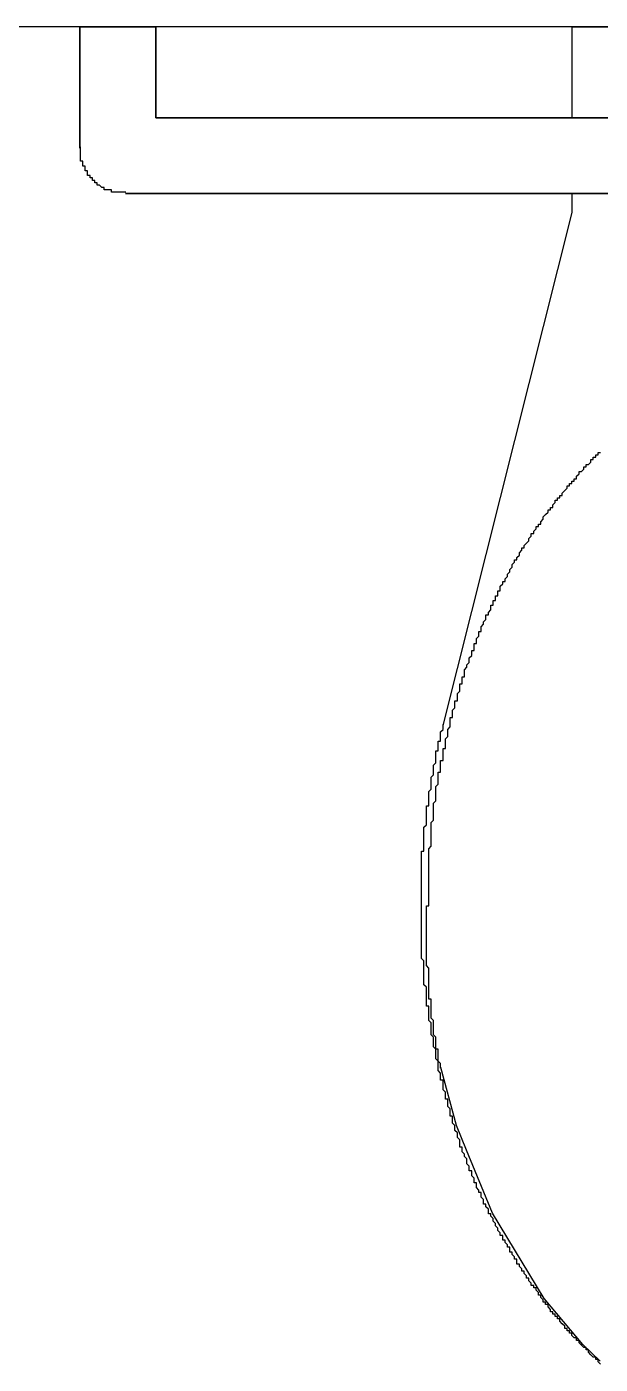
# Model space of a CAD drawing. Header units: inches. Extents: x -233729 to 737493, y -275239 to 196021.
# Drawn here: x 356294 to 356534, y -221901 to -221340 of the extents above; entities that cross this region are included whole.
import ezdxf

# ---------------------------------------------------------------- set-up
doc = ezdxf.new("R2010")
doc.units = ezdxf.units.IN
doc.header["$MEASUREMENT"] = 0
doc.layers.add('_FL_FAC_OFFICES', color=252, linetype='Continuous')
doc.layers.add('_FL_FAC_WALLS', color=252, linetype='Continuous')

# ---------------------------------------------------------------- blocks, each defined once
blk = doc.blocks.new('FL_Building')
at = {"layer": '_FL_FAC_OFFICES', "color": 0}
for p, q in [((2248654.75, -305619.77), (2243079.45, -305619.77)), ((2243422.35, -305619.77), (2243650.95, -305619.77)), ((2243422.35, -305657.87), (2243422.35, -305619.77)), ((2243422.35, -305697.56), (2243422.35, -305689.62)), ((2243368.22, -305912.5), (2243422.35, -305697.56)), ((2243368.22, -305912.5), (2243368.22, -305912.5)), ((2243373.83, -306080.12), (2243367.2, -306055.81)), ((2243378.08, -306090.37), (2243373.83, -306080.12)), ((2243388.98, -306116.87), (2243378.08, -306090.37)), ((2243410.6, -306152.54), (2243388.98, -306116.87)), ((2243426.84, -306171.91), (2243410.6, -306152.54)), ((2243433.99, -306178.85), (2243426.84, -306171.91))]:
    blk.add_line(p, q, dxfattribs=at)
for points in [[(2243235.18, -305689.12, 0), (2243235.18, -305689.12, 0), (2243234.18, -305689.12, 0), (2243234.18, -305689.12, 0), (2243234.18, -305689.12, 0), (2243234.18, -305689.12, 0), (2243233.18, -305689.12, 0), (2243233.18, -305689.12, 0), (2243233.18, -305689.12, 0), (2243233.18, -305689.12, 0), (2243233.18, -305689.12, 0), (2243232.18, -305689.12, 0), (2243232.18, -305689.12, 0), (2243232.18, -305689.12, 0), (2243232.18, -305689.12, 0), (2243231.18, -305689.12, 0), (2243231.18, -305689.12, 0), (2243231.18, -305689.12, 0), (2243231.18, -305689.12, 0), (2243230.18, -305689.12, 0), (2243230.18, -305689.12, 0), (2243230.18, -305689.12, 0), (2243230.18, -305689.12, 0), (2243230.18, -305689.12, 0), (2243229.18, -305689.12, 0), (2243229.18, -305689.12, 0), (2243229.18, -305689.12, 0), (2243229.18, -305688.12, 0), (2243228.18, -305688.12, 0), (2243228.18, -305688.12, 0), (2243228.18, -305688.12, 0), (2243228.18, -305688.12, 0), (2243228.18, -305688.12, 0), (2243227.18, -305688.12, 0), (2243227.18, -305688.12, 0), (2243227.18, -305688.12, 0), (2243227.18, -305688.12, 0), (2243226.18, -305688.12, 0), (2243226.18, -305687.12, 0), (2243226.18, -305687.12, 0), (2243226.18, -305687.12, 0), (2243226.18, -305687.12, 0), (2243225.18, -305687.12, 0), (2243225.18, -305687.12, 0), (2243225.18, -305687.12, 0), (2243225.18, -305687.12, 0), (2243225.18, -305687.12, 0), (2243224.18, -305686.12, 0), (2243224.18, -305686.12, 0), (2243224.18, -305686.12, 0), (2243224.18, -305686.12, 0), (2243224.18, -305686.12, 0), (2243223.18, -305686.12, 0), (2243223.18, -305686.12, 0), (2243223.18, -305685.12, 0), (2243223.18, -305685.12, 0), (2243223.18, -305685.12, 0), (2243223.18, -305685.12, 0), (2243222.18, -305685.12, 0), (2243222.18, -305685.12, 0), (2243222.18, -305685.12, 0), (2243222.18, -305684.12, 0), (2243222.18, -305684.12, 0), (2243222.18, -305684.12, 0), (2243221.18, -305684.12, 0), (2243221.18, -305684.12, 0), (2243221.18, -305684.12, 0), (2243221.18, -305683.12, 0), (2243221.18, -305683.12, 0), (2243221.18, -305683.12, 0), (2243220.18, -305683.12, 0), (2243220.18, -305683.12, 0), (2243220.18, -305683.12, 0), (2243220.18, -305682.12, 0), (2243220.18, -305682.12, 0), (2243220.18, -305682.12, 0), (2243220.18, -305682.12, 0), (2243219.18, -305682.12, 0), (2243219.18, -305681.12, 0), (2243219.18, -305681.12, 0), (2243219.18, -305681.12, 0), (2243219.18, -305681.12, 0), (2243219.18, -305681.12, 0), (2243219.18, -305680.12, 0), (2243219.18, -305680.12, 0), (2243218.18, -305680.12, 0), (2243218.18, -305680.12, 0), (2243218.18, -305680.12, 0), (2243218.18, -305679.12, 0), (2243218.18, -305679.12, 0), (2243218.18, -305679.12, 0), (2243218.18, -305679.12, 0), (2243218.18, -305679.12, 0), (2243218.18, -305678.12, 0), (2243217.18, -305678.12, 0), (2243217.18, -305678.12, 0), (2243217.18, -305678.12, 0), (2243217.18, -305678.12, 0), (2243217.18, -305677.12, 0), (2243217.18, -305677.12, 0), (2243217.18, -305677.12, 0), (2243217.18, -305677.12, 0), (2243217.18, -305676.12, 0), (2243217.18, -305676.12, 0), (2243217.18, -305676.12, 0), (2243217.18, -305676.12, 0), (2243216.18, -305676.12, 0), (2243216.18, -305675.12, 0), (2243216.18, -305675.12, 0), (2243216.18, -305675.12, 0), (2243216.18, -305675.12, 0), (2243216.18, -305674.12, 0), (2243216.18, -305674.12, 0), (2243216.18, -305674.12, 0), (2243216.18, -305674.12, 0), (2243216.18, -305673.12, 0), (2243216.18, -305673.12, 0), (2243216.18, -305673.12, 0), (2243216.18, -305673.12, 0), (2243216.18, -305673.12, 0), (2243216.18, -305672.12, 0), (2243216.18, -305672.12, 0), (2243216.18, -305672.12, 0), (2243216.18, -305672.12, 0), (2243216.18, -305671.12, 0), (2243216.18, -305671.12, 0), (2243216.18, -305671.12, 0), (2243216.18, -305671.12, 0), (2243216.18, -305670.12, 0)], [(2243413.18, -305822.12, 0), (2243413.18, -305822.12, 0), (2243413.18, -305821.12, 0), (2243413.18, -305821.12, 0), (2243414.18, -305821.12, 0), (2243414.18, -305820.12, 0), (2243414.18, -305820.12, 0), (2243414.18, -305820.12, 0), (2243415.18, -305819.12, 0), (2243415.18, -305819.12, 0), (2243415.18, -305819.12, 0), (2243415.18, -305818.12, 0), (2243416.18, -305818.12, 0), (2243416.18, -305818.12, 0), (2243416.18, -305817.12, 0), (2243416.18, -305817.12, 0), (2243417.18, -305817.12, 0), (2243417.18, -305817.12, 0), (2243417.18, -305816.12, 0), (2243417.18, -305816.12, 0), (2243418.18, -305816.12, 0), (2243418.18, -305815.12, 0), (2243418.18, -305815.12, 0), (2243418.18, -305815.12, 0), (2243419.18, -305814.12, 0), (2243419.18, -305814.12, 0), (2243419.18, -305814.12, 0), (2243419.18, -305814.12, 0), (2243420.18, -305813.12, 0), (2243420.18, -305813.12, 0), (2243420.18, -305813.12, 0), (2243420.18, -305812.12, 0), (2243421.18, -305812.12, 0), (2243421.18, -305812.12, 0), (2243421.18, -305811.12, 0), (2243421.18, -305811.12, 0), (2243422.18, -305811.12, 0), (2243422.18, -305811.12, 0), (2243422.18, -305810.12, 0), (2243422.18, -305810.12, 0), (2243423.18, -305810.12, 0), (2243423.18, -305809.12, 0), (2243423.18, -305809.12, 0), (2243423.18, -305809.12, 0), (2243424.18, -305809.12, 0), (2243424.18, -305808.12, 0), (2243424.18, -305808.12, 0), (2243424.18, -305808.12, 0), (2243425.18, -305807.12, 0), (2243425.18, -305807.12, 0), (2243425.18, -305807.12, 0), (2243425.18, -305806.12, 0), (2243426.18, -305806.12, 0), (2243426.18, -305806.12, 0), (2243426.18, -305806.12, 0), (2243427.18, -305805.12, 0), (2243427.18, -305805.12, 0), (2243427.18, -305805.12, 0), (2243427.18, -305804.12, 0), (2243428.18, -305804.12, 0), (2243428.18, -305804.12, 0), (2243428.18, -305804.12, 0), (2243428.18, -305803.12, 0), (2243429.18, -305803.12, 0), (2243429.18, -305803.12, 0), (2243429.18, -305803.12, 0), (2243430.18, -305802.12, 0), (2243430.18, -305802.12, 0), (2243430.18, -305802.12, 0), (2243430.18, -305801.12, 0), (2243431.18, -305801.12, 0), (2243431.18, -305801.12, 0), (2243431.18, -305801.12, 0), (2243431.18, -305800.12, 0), (2243432.18, -305800.12, 0), (2243432.18, -305800.12, 0), (2243432.18, -305799.12, 0), (2243433.18, -305799.12, 0), (2243433.18, -305799.12, 0), (2243433.18, -305799.12, 0), (2243433.18, -305798.12, 0), (2243434.18, -305798.12, 0)], [(2243375.18, -305895.12, 0), (2243376.18, -305895.12, 0), (2243376.18, -305894.12, 0), (2243376.18, -305893.12, 0), (2243376.18, -305893.12, 0), (2243376.18, -305892.12, 0), (2243377.18, -305892.12, 0), (2243377.18, -305891.12, 0), (2243377.18, -305890.12, 0), (2243377.18, -305890.12, 0), (2243377.18, -305889.12, 0), (2243378.18, -305888.12, 0), (2243378.18, -305888.12, 0), (2243378.18, -305887.12, 0), (2243378.18, -305887.12, 0), (2243379.18, -305886.12, 0), (2243379.18, -305885.12, 0), (2243379.18, -305885.12, 0), (2243379.18, -305884.12, 0), (2243379.18, -305884.12, 0), (2243380.18, -305883.12, 0), (2243380.18, -305882.12, 0), (2243380.18, -305882.12, 0), (2243380.18, -305881.12, 0), (2243381.18, -305881.12, 0), (2243381.18, -305880.12, 0), (2243381.18, -305879.12, 0), (2243381.18, -305879.12, 0), (2243381.18, -305878.12, 0), (2243382.18, -305878.12, 0), (2243382.18, -305877.12, 0), (2243382.18, -305876.12, 0), (2243382.18, -305876.12, 0), (2243383.18, -305875.12, 0), (2243383.18, -305875.12, 0), (2243383.18, -305874.12, 0), (2243383.18, -305873.12, 0), (2243384.18, -305873.12, 0), (2243384.18, -305872.12, 0), (2243384.18, -305872.12, 0), (2243384.18, -305871.12, 0), (2243385.18, -305870.12, 0), (2243385.18, -305870.12, 0), (2243385.18, -305869.12, 0), (2243385.18, -305869.12, 0), (2243386.18, -305868.12, 0), (2243386.18, -305867.12, 0), (2243386.18, -305867.12, 0), (2243386.18, -305866.12, 0), (2243387.18, -305866.12, 0), (2243387.18, -305865.12, 0), (2243387.18, -305865.12, 0), (2243388.18, -305864.12, 0), (2243388.18, -305863.12, 0), (2243388.18, -305863.12, 0), (2243388.18, -305862.12, 0), (2243389.18, -305862.12, 0), (2243389.18, -305861.12, 0), (2243389.18, -305860.12, 0), (2243390.18, -305860.12, 0), (2243390.18, -305859.12, 0), (2243390.18, -305859.12, 0), (2243390.18, -305858.12, 0), (2243391.18, -305858.12, 0), (2243391.18, -305857.12, 0), (2243391.18, -305856.12, 0), (2243392.18, -305856.12, 0), (2243392.18, -305855.12, 0), (2243392.18, -305855.12, 0), (2243392.18, -305854.12, 0), (2243393.18, -305853.12, 0), (2243393.18, -305853.12, 0), (2243393.18, -305852.12, 0), (2243394.18, -305852.12, 0), (2243394.18, -305851.12, 0), (2243394.18, -305851.12, 0), (2243395.18, -305850.12, 0), (2243395.18, -305850.12, 0), (2243395.18, -305849.12, 0), (2243396.18, -305848.12, 0), (2243396.18, -305848.12, 0), (2243396.18, -305847.12, 0), (2243396.18, -305847.12, 0), (2243397.18, -305846.12, 0), (2243397.18, -305846.12, 0), (2243397.18, -305845.12, 0), (2243398.18, -305844.12, 0), (2243398.18, -305844.12, 0), (2243398.18, -305843.12, 0), (2243399.18, -305843.12, 0), (2243399.18, -305842.12, 0), (2243399.18, -305842.12, 0), (2243400.18, -305841.12, 0), (2243400.18, -305841.12, 0), (2243400.18, -305840.12, 0), (2243401.18, -305839.12, 0), (2243401.18, -305839.12, 0), (2243401.18, -305838.12, 0), (2243402.18, -305838.12, 0), (2243402.18, -305837.12, 0), (2243402.18, -305837.12, 0), (2243403.18, -305836.12, 0), (2243403.18, -305836.12, 0), (2243404.18, -305835.12, 0), (2243404.18, -305835.12, 0), (2243404.18, -305834.12, 0), (2243405.18, -305833.12, 0), (2243405.18, -305833.12, 0), (2243405.18, -305832.12, 0), (2243406.18, -305832.12, 0), (2243406.18, -305831.12, 0), (2243406.18, -305831.12, 0), (2243407.18, -305830.12, 0), (2243407.18, -305830.12, 0), (2243407.18, -305829.12, 0), (2243408.18, -305829.12, 0), (2243408.18, -305828.12, 0), (2243409.18, -305828.12, 0), (2243409.18, -305827.12, 0), (2243409.18, -305827.12, 0), (2243410.18, -305826.12, 0), (2243410.18, -305825.12, 0), (2243410.18, -305825.12, 0), (2243411.18, -305824.12, 0), (2243411.18, -305824.12, 0), (2243412.18, -305823.12, 0), (2243412.18, -305823.12, 0), (2243412.18, -305822.12, 0), (2243413.18, -305822.12, 0)], [(2243362.18, -305988.12, 0), (2243362.18, -305987.12, 0), (2243362.18, -305986.12, 0), (2243362.18, -305986.12, 0), (2243362.18, -305985.12, 0), (2243362.18, -305984.12, 0), (2243362.18, -305984.12, 0), (2243362.18, -305983.12, 0), (2243362.18, -305982.12, 0), (2243362.18, -305981.12, 0), (2243362.18, -305981.12, 0), (2243362.18, -305980.12, 0), (2243362.18, -305979.12, 0), (2243362.18, -305978.12, 0), (2243362.18, -305978.12, 0), (2243362.18, -305977.12, 0), (2243362.18, -305976.12, 0), (2243362.18, -305975.12, 0), (2243362.18, -305975.12, 0), (2243362.18, -305974.12, 0), (2243362.18, -305973.12, 0), (2243362.18, -305973.12, 0), (2243362.18, -305972.12, 0), (2243362.18, -305971.12, 0), (2243362.18, -305970.12, 0), (2243362.18, -305970.12, 0), (2243362.18, -305969.12, 0), (2243362.18, -305968.12, 0), (2243362.18, -305967.12, 0), (2243362.18, -305967.12, 0), (2243362.18, -305966.12, 0), (2243362.18, -305965.12, 0), (2243362.18, -305964.12, 0), (2243362.18, -305964.12, 0), (2243363.18, -305963.12, 0), (2243363.18, -305962.12, 0), (2243363.18, -305962.12, 0), (2243363.18, -305961.12, 0), (2243363.18, -305960.12, 0), (2243363.18, -305959.12, 0), (2243363.18, -305959.12, 0), (2243363.18, -305958.12, 0), (2243363.18, -305957.12, 0), (2243363.18, -305956.12, 0), (2243363.18, -305956.12, 0), (2243363.18, -305955.12, 0), (2243363.18, -305954.12, 0), (2243363.18, -305953.12, 0), (2243363.18, -305953.12, 0), (2243364.18, -305952.12, 0), (2243364.18, -305951.12, 0), (2243364.18, -305951.12, 0), (2243364.18, -305950.12, 0), (2243364.18, -305949.12, 0), (2243364.18, -305948.12, 0), (2243364.18, -305948.12, 0), (2243364.18, -305947.12, 0), (2243364.18, -305946.12, 0), (2243364.18, -305945.12, 0), (2243364.18, -305945.12, 0), (2243365.18, -305944.12, 0), (2243365.18, -305943.12, 0), (2243365.18, -305943.12, 0), (2243365.18, -305942.12, 0), (2243365.18, -305941.12, 0), (2243365.18, -305940.12, 0), (2243365.18, -305940.12, 0), (2243365.18, -305939.12, 0), (2243365.18, -305938.12, 0), (2243366.18, -305937.12, 0), (2243366.18, -305937.12, 0), (2243366.18, -305936.12, 0), (2243366.18, -305935.12, 0), (2243366.18, -305935.12, 0), (2243366.18, -305934.12, 0), (2243366.18, -305933.12, 0), (2243366.18, -305932.12, 0), (2243367.18, -305932.12, 0), (2243367.18, -305931.12, 0), (2243367.18, -305930.12, 0), (2243367.18, -305929.12, 0), (2243367.18, -305929.12, 0), (2243367.18, -305928.12, 0), (2243367.18, -305927.12, 0), (2243368.18, -305927.12, 0), (2243368.18, -305926.12, 0), (2243368.18, -305925.12, 0), (2243368.18, -305924.12, 0), (2243368.18, -305924.12, 0), (2243368.18, -305923.12, 0), (2243368.18, -305922.12, 0), (2243369.18, -305922.12, 0), (2243369.18, -305921.12, 0), (2243369.18, -305920.12, 0), (2243369.18, -305919.12, 0), (2243369.18, -305919.12, 0), (2243369.18, -305918.12, 0), (2243370.18, -305917.12, 0), (2243370.18, -305917.12, 0), (2243370.18, -305916.12, 0), (2243370.18, -305915.12, 0), (2243370.18, -305914.12, 0), (2243370.18, -305914.12, 0), (2243371.18, -305913.12, 0), (2243371.18, -305912.12, 0), (2243371.18, -305912.12, 0), (2243371.18, -305911.12, 0), (2243371.18, -305910.12, 0), (2243371.18, -305909.12, 0), (2243372.18, -305909.12, 0), (2243372.18, -305908.12, 0), (2243372.18, -305907.12, 0), (2243372.18, -305907.12, 0), (2243372.18, -305906.12, 0), (2243373.18, -305905.12, 0), (2243373.18, -305904.12, 0), (2243373.18, -305904.12, 0), (2243373.18, -305903.12, 0), (2243373.18, -305902.12, 0), (2243374.18, -305902.12, 0), (2243374.18, -305901.12, 0), (2243374.18, -305900.12, 0), (2243374.18, -305899.12, 0), (2243374.18, -305899.12, 0), (2243375.18, -305898.12, 0), (2243375.18, -305897.12, 0), (2243375.18, -305897.12, 0), (2243375.18, -305896.12, 0), (2243375.18, -305895.12, 0)], [(2243359.18, -305988.12, 0), (2243359.18, -305987.12, 0), (2243359.18, -305987.12, 0), (2243359.18, -305986.12, 0), (2243359.18, -305986.12, 0), (2243359.18, -305985.12, 0), (2243359.18, -305984.12, 0), (2243359.18, -305984.12, 0), (2243359.18, -305983.12, 0), (2243359.18, -305983.12, 0), (2243359.18, -305982.12, 0), (2243359.18, -305981.12, 0), (2243359.18, -305981.12, 0), (2243359.18, -305980.12, 0), (2243359.18, -305980.12, 0), (2243359.18, -305979.12, 0), (2243359.18, -305978.12, 0), (2243359.18, -305978.12, 0), (2243359.18, -305977.12, 0), (2243359.18, -305977.12, 0), (2243359.18, -305976.12, 0), (2243359.18, -305975.12, 0), (2243359.18, -305975.12, 0), (2243359.18, -305974.12, 0), (2243359.18, -305974.12, 0), (2243359.18, -305973.12, 0), (2243359.18, -305972.12, 0), (2243359.18, -305972.12, 0), (2243359.18, -305971.12, 0), (2243359.18, -305971.12, 0), (2243359.18, -305970.12, 0), (2243359.18, -305969.12, 0), (2243359.18, -305969.12, 0), (2243359.18, -305968.12, 0), (2243359.18, -305968.12, 0), (2243359.18, -305967.12, 0), (2243359.18, -305966.12, 0), (2243359.18, -305966.12, 0), (2243359.18, -305965.12, 0), (2243360.18, -305965.12, 0), (2243360.18, -305964.12, 0), (2243360.18, -305964.12, 0), (2243360.18, -305963.12, 0), (2243360.18, -305962.12, 0), (2243360.18, -305962.12, 0), (2243360.18, -305961.12, 0), (2243360.18, -305961.12, 0), (2243360.18, -305960.12, 0), (2243360.18, -305959.12, 0), (2243360.18, -305959.12, 0), (2243360.18, -305958.12, 0), (2243360.18, -305958.12, 0), (2243360.18, -305957.12, 0), (2243360.18, -305956.12, 0), (2243360.18, -305956.12, 0), (2243360.18, -305955.12, 0), (2243360.18, -305955.12, 0), (2243361.18, -305954.12, 0), (2243361.18, -305953.12, 0), (2243361.18, -305953.12, 0), (2243361.18, -305952.12, 0), (2243361.18, -305952.12, 0), (2243361.18, -305951.12, 0), (2243361.18, -305950.12, 0), (2243361.18, -305950.12, 0), (2243361.18, -305949.12, 0), (2243361.18, -305949.12, 0), (2243361.18, -305948.12, 0), (2243361.18, -305948.12, 0), (2243361.18, -305947.12, 0), (2243361.18, -305946.12, 0), (2243362.18, -305946.12, 0), (2243362.18, -305945.12, 0), (2243362.18, -305945.12, 0), (2243362.18, -305944.12, 0), (2243362.18, -305943.12, 0), (2243362.18, -305943.12, 0), (2243362.18, -305942.12, 0), (2243362.18, -305942.12, 0), (2243362.18, -305941.12, 0), (2243362.18, -305940.12, 0), (2243362.18, -305940.12, 0), (2243363.18, -305939.12, 0), (2243363.18, -305939.12, 0), (2243363.18, -305938.12, 0), (2243363.18, -305937.12, 0), (2243363.18, -305937.12, 0), (2243363.18, -305936.12, 0), (2243363.18, -305936.12, 0), (2243363.18, -305935.12, 0), (2243363.18, -305935.12, 0), (2243363.18, -305934.12, 0), (2243364.18, -305933.12, 0), (2243364.18, -305933.12, 0), (2243364.18, -305932.12, 0), (2243364.18, -305932.12, 0), (2243364.18, -305931.12, 0), (2243364.18, -305930.12, 0), (2243364.18, -305930.12, 0), (2243364.18, -305929.12, 0), (2243364.18, -305929.12, 0), (2243365.18, -305928.12, 0), (2243365.18, -305928.12, 0), (2243365.18, -305927.12, 0), (2243365.18, -305926.12, 0), (2243365.18, -305926.12, 0), (2243365.18, -305925.12, 0), (2243365.18, -305925.12, 0), (2243365.18, -305924.12, 0), (2243365.18, -305923.12, 0), (2243366.18, -305923.12, 0), (2243366.18, -305922.12, 0), (2243366.18, -305922.12, 0), (2243366.18, -305921.12, 0), (2243366.18, -305920.12, 0), (2243366.18, -305920.12, 0), (2243366.18, -305919.12, 0), (2243367.18, -305919.12, 0), (2243367.18, -305918.12, 0), (2243367.18, -305918.12, 0), (2243367.18, -305917.12, 0), (2243367.18, -305916.12, 0), (2243367.18, -305916.12, 0), (2243367.18, -305915.12, 0), (2243367.18, -305915.12, 0), (2243368.18, -305914.12, 0), (2243368.18, -305914.12, 0), (2243368.18, -305913.12, 0), (2243368.18, -305912.12, 0)], [(2243373.18, -306081.12, 0), (2243373.18, -306080.12, 0), (2243372.18, -306079.12, 0), (2243372.18, -306078.12, 0), (2243372.18, -306078.12, 0), (2243372.18, -306077.12, 0), (2243372.18, -306076.12, 0), (2243371.18, -306076.12, 0), (2243371.18, -306075.12, 0), (2243371.18, -306074.12, 0), (2243371.18, -306073.12, 0), (2243371.18, -306073.12, 0), (2243370.18, -306072.12, 0), (2243370.18, -306071.12, 0), (2243370.18, -306071.12, 0), (2243370.18, -306070.12, 0), (2243370.18, -306069.12, 0), (2243369.18, -306069.12, 0), (2243369.18, -306068.12, 0), (2243369.18, -306067.12, 0), (2243369.18, -306066.12, 0), (2243369.18, -306066.12, 0), (2243368.18, -306065.12, 0), (2243368.18, -306064.12, 0), (2243368.18, -306064.12, 0), (2243368.18, -306063.12, 0), (2243368.18, -306062.12, 0), (2243368.18, -306061.12, 0), (2243367.18, -306061.12, 0), (2243367.18, -306060.12, 0), (2243367.18, -306059.12, 0), (2243367.18, -306059.12, 0), (2243367.18, -306058.12, 0), (2243366.18, -306057.12, 0), (2243366.18, -306056.12, 0), (2243366.18, -306056.12, 0), (2243366.18, -306055.12, 0), (2243366.18, -306054.12, 0), (2243366.18, -306054.12, 0), (2243366.18, -306053.12, 0), (2243365.18, -306052.12, 0), (2243365.18, -306051.12, 0), (2243365.18, -306051.12, 0), (2243365.18, -306050.12, 0), (2243365.18, -306049.12, 0), (2243365.18, -306049.12, 0), (2243365.18, -306048.12, 0), (2243364.18, -306047.12, 0), (2243364.18, -306046.12, 0), (2243364.18, -306046.12, 0), (2243364.18, -306045.12, 0), (2243364.18, -306044.12, 0), (2243364.18, -306043.12, 0), (2243364.18, -306043.12, 0), (2243363.18, -306042.12, 0), (2243363.18, -306041.12, 0), (2243363.18, -306041.12, 0), (2243363.18, -306040.12, 0), (2243363.18, -306039.12, 0), (2243363.18, -306038.12, 0), (2243363.18, -306038.12, 0), (2243363.18, -306037.12, 0), (2243362.18, -306036.12, 0), (2243362.18, -306035.12, 0), (2243362.18, -306035.12, 0), (2243362.18, -306034.12, 0), (2243362.18, -306033.12, 0), (2243362.18, -306033.12, 0), (2243362.18, -306032.12, 0), (2243362.18, -306031.12, 0), (2243362.18, -306030.12, 0), (2243361.18, -306030.12, 0), (2243361.18, -306029.12, 0), (2243361.18, -306028.12, 0), (2243361.18, -306027.12, 0), (2243361.18, -306027.12, 0), (2243361.18, -306026.12, 0), (2243361.18, -306025.12, 0), (2243361.18, -306025.12, 0), (2243361.18, -306024.12, 0), (2243361.18, -306023.12, 0), (2243361.18, -306022.12, 0), (2243361.18, -306022.12, 0), (2243360.18, -306021.12, 0), (2243360.18, -306020.12, 0), (2243360.18, -306019.12, 0), (2243360.18, -306019.12, 0), (2243360.18, -306018.12, 0), (2243360.18, -306017.12, 0), (2243360.18, -306017.12, 0), (2243360.18, -306016.12, 0), (2243360.18, -306015.12, 0), (2243360.18, -306014.12, 0), (2243360.18, -306014.12, 0), (2243360.18, -306013.12, 0), (2243360.18, -306012.12, 0), (2243360.18, -306011.12, 0), (2243360.18, -306011.12, 0), (2243359.18, -306010.12, 0), (2243359.18, -306009.12, 0), (2243359.18, -306008.12, 0), (2243359.18, -306008.12, 0), (2243359.18, -306007.12, 0), (2243359.18, -306006.12, 0), (2243359.18, -306006.12, 0), (2243359.18, -306005.12, 0), (2243359.18, -306004.12, 0), (2243359.18, -306003.12, 0), (2243359.18, -306003.12, 0), (2243359.18, -306002.12, 0), (2243359.18, -306001.12, 0), (2243359.18, -306000.12, 0), (2243359.18, -306000.12, 0), (2243359.18, -305999.12, 0), (2243359.18, -305998.12, 0), (2243359.18, -305997.12, 0), (2243359.18, -305997.12, 0), (2243359.18, -305996.12, 0), (2243359.18, -305995.12, 0), (2243359.18, -305995.12, 0), (2243359.18, -305994.12, 0), (2243359.18, -305993.12, 0), (2243359.18, -305992.12, 0), (2243359.18, -305992.12, 0), (2243359.18, -305991.12, 0), (2243359.18, -305990.12, 0), (2243359.18, -305989.12, 0), (2243359.18, -305989.12, 0), (2243359.18, -305988.12, 0)], [(2243367.18, -306056.12, 0), (2243367.18, -306055.12, 0), (2243367.18, -306055.12, 0), (2243367.18, -306054.12, 0), (2243367.18, -306054.12, 0), (2243366.18, -306053.12, 0), (2243366.18, -306053.12, 0), (2243366.18, -306052.12, 0), (2243366.18, -306052.12, 0), (2243366.18, -306051.12, 0), (2243366.18, -306050.12, 0), (2243366.18, -306050.12, 0), (2243366.18, -306049.12, 0), (2243366.18, -306049.12, 0), (2243366.18, -306048.12, 0), (2243365.18, -306048.12, 0), (2243365.18, -306047.12, 0), (2243365.18, -306047.12, 0), (2243365.18, -306046.12, 0), (2243365.18, -306046.12, 0), (2243365.18, -306045.12, 0), (2243365.18, -306045.12, 0), (2243365.18, -306044.12, 0), (2243365.18, -306044.12, 0), (2243365.18, -306043.12, 0), (2243365.18, -306043.12, 0), (2243364.18, -306042.12, 0), (2243364.18, -306042.12, 0), (2243364.18, -306041.12, 0), (2243364.18, -306041.12, 0), (2243364.18, -306040.12, 0), (2243364.18, -306039.12, 0), (2243364.18, -306039.12, 0), (2243364.18, -306038.12, 0), (2243364.18, -306038.12, 0), (2243364.18, -306037.12, 0), (2243364.18, -306037.12, 0), (2243364.18, -306036.12, 0), (2243364.18, -306036.12, 0), (2243363.18, -306035.12, 0), (2243363.18, -306035.12, 0), (2243363.18, -306034.12, 0), (2243363.18, -306034.12, 0), (2243363.18, -306033.12, 0), (2243363.18, -306033.12, 0), (2243363.18, -306032.12, 0), (2243363.18, -306032.12, 0), (2243363.18, -306031.12, 0), (2243363.18, -306030.12, 0), (2243363.18, -306030.12, 0), (2243363.18, -306029.12, 0), (2243363.18, -306029.12, 0), (2243363.18, -306028.12, 0), (2243363.18, -306028.12, 0), (2243363.18, -306027.12, 0), (2243362.18, -306027.12, 0), (2243362.18, -306026.12, 0), (2243362.18, -306026.12, 0), (2243362.18, -306025.12, 0), (2243362.18, -306025.12, 0), (2243362.18, -306024.12, 0), (2243362.18, -306024.12, 0), (2243362.18, -306023.12, 0), (2243362.18, -306023.12, 0), (2243362.18, -306022.12, 0), (2243362.18, -306021.12, 0), (2243362.18, -306021.12, 0), (2243362.18, -306020.12, 0), (2243362.18, -306020.12, 0), (2243362.18, -306019.12, 0), (2243362.18, -306019.12, 0), (2243362.18, -306018.12, 0), (2243362.18, -306018.12, 0), (2243362.18, -306017.12, 0), (2243362.18, -306017.12, 0), (2243362.18, -306016.12, 0), (2243362.18, -306016.12, 0), (2243362.18, -306015.12, 0), (2243362.18, -306015.12, 0), (2243362.18, -306014.12, 0), (2243361.18, -306013.12, 0), (2243361.18, -306013.12, 0), (2243361.18, -306012.12, 0), (2243361.18, -306012.12, 0), (2243361.18, -306011.12, 0), (2243361.18, -306011.12, 0), (2243361.18, -306010.12, 0), (2243361.18, -306010.12, 0), (2243361.18, -306009.12, 0), (2243361.18, -306009.12, 0), (2243361.18, -306008.12, 0), (2243361.18, -306008.12, 0), (2243361.18, -306007.12, 0), (2243361.18, -306007.12, 0), (2243361.18, -306006.12, 0), (2243361.18, -306006.12, 0), (2243361.18, -306005.12, 0), (2243361.18, -306004.12, 0), (2243361.18, -306004.12, 0), (2243361.18, -306003.12, 0), (2243361.18, -306003.12, 0), (2243361.18, -306002.12, 0), (2243361.18, -306002.12, 0), (2243361.18, -306001.12, 0), (2243361.18, -306001.12, 0), (2243361.18, -306000.12, 0), (2243361.18, -306000.12, 0), (2243361.18, -305999.12, 0), (2243361.18, -305999.12, 0), (2243361.18, -305998.12, 0), (2243361.18, -305998.12, 0), (2243361.18, -305997.12, 0), (2243361.18, -305996.12, 0), (2243361.18, -305996.12, 0), (2243361.18, -305995.12, 0), (2243361.18, -305995.12, 0), (2243361.18, -305994.12, 0), (2243361.18, -305994.12, 0), (2243361.18, -305993.12, 0), (2243361.18, -305993.12, 0), (2243361.18, -305992.12, 0), (2243361.18, -305992.12, 0), (2243361.18, -305991.12, 0), (2243361.18, -305991.12, 0), (2243361.18, -305990.12, 0), (2243361.18, -305990.12, 0), (2243361.18, -305989.12, 0), (2243361.18, -305988.12, 0), (2243362.18, -305988.12, 0)], [(2243411.18, -306154.12, 0), (2243410.18, -306154.12, 0), (2243410.18, -306153.12, 0), (2243410.18, -306153.12, 0), (2243409.18, -306152.12, 0), (2243409.18, -306151.12, 0), (2243408.18, -306151.12, 0), (2243408.18, -306150.12, 0), (2243408.18, -306150.12, 0), (2243407.18, -306149.12, 0), (2243407.18, -306149.12, 0), (2243407.18, -306148.12, 0), (2243406.18, -306148.12, 0), (2243406.18, -306147.12, 0), (2243405.18, -306147.12, 0), (2243405.18, -306146.12, 0), (2243405.18, -306146.12, 0), (2243404.18, -306145.12, 0), (2243404.18, -306145.12, 0), (2243404.18, -306144.12, 0), (2243403.18, -306144.12, 0), (2243403.18, -306143.12, 0), (2243402.18, -306142.12, 0), (2243402.18, -306142.12, 0), (2243402.18, -306141.12, 0), (2243401.18, -306141.12, 0), (2243401.18, -306140.12, 0), (2243401.18, -306140.12, 0), (2243400.18, -306139.12, 0), (2243400.18, -306139.12, 0), (2243400.18, -306138.12, 0), (2243399.18, -306138.12, 0), (2243399.18, -306137.12, 0), (2243399.18, -306136.12, 0), (2243398.18, -306136.12, 0), (2243398.18, -306135.12, 0), (2243398.18, -306135.12, 0), (2243397.18, -306134.12, 0), (2243397.18, -306134.12, 0), (2243397.18, -306133.12, 0), (2243396.18, -306133.12, 0), (2243396.18, -306132.12, 0), (2243396.18, -306131.12, 0), (2243395.18, -306131.12, 0), (2243395.18, -306130.12, 0), (2243395.18, -306130.12, 0), (2243394.18, -306129.12, 0), (2243394.18, -306129.12, 0), (2243394.18, -306128.12, 0), (2243393.18, -306128.12, 0), (2243393.18, -306127.12, 0), (2243393.18, -306126.12, 0), (2243392.18, -306126.12, 0), (2243392.18, -306125.12, 0), (2243392.18, -306125.12, 0), (2243391.18, -306124.12, 0), (2243391.18, -306124.12, 0), (2243391.18, -306123.12, 0), (2243390.18, -306122.12, 0), (2243390.18, -306122.12, 0), (2243390.18, -306121.12, 0), (2243390.18, -306121.12, 0), (2243389.18, -306120.12, 0), (2243389.18, -306120.12, 0), (2243389.18, -306119.12, 0), (2243388.18, -306118.12, 0), (2243388.18, -306118.12, 0), (2243388.18, -306117.12, 0), (2243387.18, -306117.12, 0), (2243387.18, -306116.12, 0), (2243387.18, -306115.12, 0), (2243387.18, -306115.12, 0), (2243386.18, -306114.12, 0), (2243386.18, -306114.12, 0), (2243386.18, -306113.12, 0), (2243385.18, -306113.12, 0), (2243385.18, -306112.12, 0), (2243385.18, -306111.12, 0), (2243385.18, -306111.12, 0), (2243384.18, -306110.12, 0), (2243384.18, -306110.12, 0), (2243384.18, -306109.12, 0), (2243384.18, -306108.12, 0), (2243383.18, -306108.12, 0), (2243383.18, -306107.12, 0), (2243383.18, -306107.12, 0), (2243382.18, -306106.12, 0), (2243382.18, -306105.12, 0), (2243382.18, -306105.12, 0), (2243382.18, -306104.12, 0), (2243381.18, -306104.12, 0), (2243381.18, -306103.12, 0), (2243381.18, -306102.12, 0), (2243381.18, -306102.12, 0), (2243380.18, -306101.12, 0), (2243380.18, -306101.12, 0), (2243380.18, -306100.12, 0), (2243380.18, -306099.12, 0), (2243379.18, -306099.12, 0), (2243379.18, -306098.12, 0), (2243379.18, -306098.12, 0), (2243379.18, -306097.12, 0), (2243378.18, -306096.12, 0), (2243378.18, -306096.12, 0), (2243378.18, -306095.12, 0), (2243378.18, -306095.12, 0), (2243378.18, -306094.12, 0), (2243377.18, -306093.12, 0), (2243377.18, -306093.12, 0), (2243377.18, -306092.12, 0), (2243377.18, -306092.12, 0), (2243376.18, -306091.12, 0), (2243376.18, -306090.12, 0), (2243376.18, -306090.12, 0), (2243376.18, -306089.12, 0), (2243375.18, -306089.12, 0), (2243375.18, -306088.12, 0), (2243375.18, -306087.12, 0), (2243375.18, -306087.12, 0), (2243375.18, -306086.12, 0), (2243374.18, -306085.12, 0), (2243374.18, -306085.12, 0), (2243374.18, -306084.12, 0), (2243374.18, -306084.12, 0), (2243374.18, -306083.12, 0), (2243373.18, -306082.12, 0), (2243373.18, -306082.12, 0), (2243373.18, -306081.12, 0), (2243373.18, -306081.12, 0)], [(2243434.18, -306180.12, 0), (2243433.18, -306179.12, 0), (2243433.18, -306179.12, 0), (2243433.18, -306178.12, 0), (2243432.18, -306178.12, 0), (2243432.18, -306177.12, 0), (2243431.18, -306177.12, 0), (2243431.18, -306177.12, 0), (2243430.18, -306176.12, 0), (2243430.18, -306176.12, 0), (2243429.18, -306175.12, 0), (2243429.18, -306175.12, 0), (2243429.18, -306174.12, 0), (2243428.18, -306174.12, 0), (2243428.18, -306173.12, 0), (2243427.18, -306173.12, 0), (2243427.18, -306173.12, 0), (2243426.18, -306172.12, 0), (2243426.18, -306172.12, 0), (2243425.18, -306171.12, 0), (2243425.18, -306171.12, 0), (2243425.18, -306170.12, 0), (2243424.18, -306170.12, 0), (2243424.18, -306169.12, 0), (2243423.18, -306169.12, 0), (2243423.18, -306169.12, 0), (2243422.18, -306168.12, 0), (2243422.18, -306168.12, 0), (2243422.18, -306167.12, 0), (2243421.18, -306167.12, 0), (2243421.18, -306166.12, 0), (2243420.18, -306166.12, 0), (2243420.18, -306165.12, 0), (2243419.18, -306165.12, 0), (2243419.18, -306164.12, 0), (2243419.18, -306164.12, 0), (2243418.18, -306163.12, 0), (2243418.18, -306163.12, 0), (2243417.18, -306162.12, 0), (2243417.18, -306162.12, 0), (2243417.18, -306161.12, 0), (2243416.18, -306161.12, 0), (2243416.18, -306160.12, 0), (2243415.18, -306160.12, 0), (2243415.18, -306160.12, 0), (2243415.18, -306159.12, 0), (2243414.18, -306159.12, 0), (2243414.18, -306158.12, 0), (2243413.18, -306158.12, 0), (2243413.18, -306157.12, 0), (2243413.18, -306157.12, 0), (2243412.18, -306156.12, 0), (2243412.18, -306156.12, 0), (2243412.18, -306155.12, 0), (2243411.18, -306155.12, 0), (2243411.18, -306154.12, 0)]]:
    blk.add_polyline3d(points, dxfattribs=at)
for points in [[(2243247.72, -305619.77), (2243215.97, -305619.77), (2243215.97, -305619.77, 3048), (2243247.72, -305619.77, 3048)], [(2243215.97, -305619.77), (2243215.97, -305670.57), (2243215.97, -305670.57, 3048), (2243215.97, -305619.77, 3048)], [(2243247.72, -305619.77), (2243247.72, -305657.87), (2243247.72, -305657.87, 3048), (2243247.72, -305619.77, 3048)], [(2243247.72, -305657.87), (2244130.37, -305657.87), (2244130.37, -305657.87, 3048), (2243247.72, -305657.87, 3048)], [(2243235.02, -305689.62), (2244143.07, -305689.62), (2244143.07, -305689.62, 3048), (2243235.02, -305689.62, 3048)]]:
    blk.add_3dface(points, dxfattribs=at)
blk = doc.blocks.new('A$C667968a6')
at = {"layer": '_FL_FAC_WALLS', "linetype": 'Continuous', "lineweight": -3}
blk.add_blockref('FL_Building', (-2249813.75, 156686.16), dxfattribs=at)

msp = doc.modelspace()

# ---------------------------------------------------------------- block references
msp.add_blockref('A$C667968a6', (362913.6874, -72406.61113, -162219.4368))

doc.saveas('drawing.dxf')
